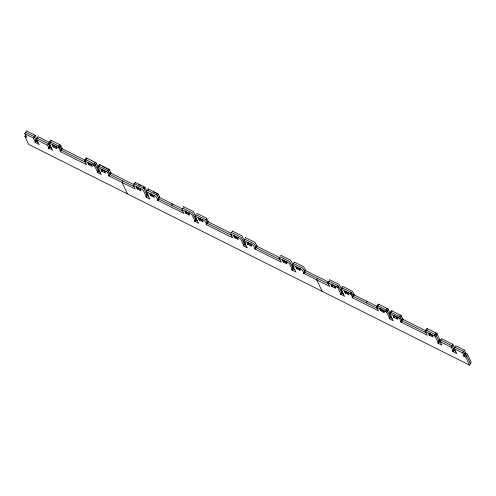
<?xml version="1.0" encoding="UTF-8"?>
<svg xmlns="http://www.w3.org/2000/svg" width="496" height="496" viewBox="0 0 496 496"><rect width="100%" height="100%" fill="white"/><g stroke="black" fill="none" stroke-linecap="round" stroke-linejoin="round"><path stroke-width="0.74" d="M49.774 141.701L59.594 146.413L61.479 149.99L60.989 149.749L61.157 150.108L85.362 162.223M60.152 151.187L60.642 151.429L62.316 148.552L61.826 148.31L60.32 151.547L86.602 164.703L84.469 160.822L93.719 165.28L94.68 166.03L97.731 172.571L99.126 170.171M254.801 248.614L255.285 248.862L256.959 245.985L256.475 245.737L254.969 248.973L281.244 262.13L279.118 258.249L288.368 262.706L289.329 263.463L292.38 269.998L293.768 267.604M390.408 312.195L400.222 316.913L402.107 320.49L401.624 320.249L401.791 320.608L425.99 332.723M425.091 331.415L435.128 336.313L438.359 343.071L440.033 340.194L436.982 333.653L436.114 332.959L426.796 328.426L425.091 331.415L427.23 335.197L400.954 322.047L402.454 318.81L402.944 319.052L401.27 321.929L400.787 321.687M25.742 134.955L24.905 136.394L26.852 137.367L24.8 133.765L26.474 130.888L35.148 135.234L36.902 138.992M35.52 142.495L36.915 140.095L35.532 142.519L33.48 138.111L35.148 135.234M35.216 142.637L36.723 139.401L35.049 142.278L39.11 144.584L36.4 139.574L38.068 136.698L49.346 142.34L47.672 145.216L49.067 148.211L50.462 145.818M48.751 148.329L50.257 145.092L48.583 147.969L52.644 150.282L48.943 143.139L50.722 140.145L60.425 144.981L62.316 148.552M48.943 143.139L49.743 143.263L51.417 140.387M54.039 145.787L53.481 146.742L52.322 145.061L56.215 147.008L56.383 147.368L55.899 147.126L57.059 148.806L53.165 146.859L53.835 145.061M53.165 146.859L54.002 145.421M56.215 147.008L56.773 146.047M49.743 143.263L58.02 147.405L59.687 144.528M60.642 151.429L59.16 148.254L60.834 145.378M60.32 151.547L61.826 148.31M84.463 160.915L86.124 157.957L86.769 158.088L96.032 162.818L98.183 167.078M85.269 161.045L86.943 158.168M89.398 163.482L88.84 164.443L87.687 162.762L91.58 164.709L91.748 165.069L91.258 164.827L92.417 166.507L88.524 164.56L88.914 163.24M88.524 164.56L89.082 163.599M91.58 164.709L92.132 163.748M93.539 165.187L95.213 162.31M94.68 166.03L96.354 163.153M98.915 169.452L97.247 172.329L101.308 174.635L97.6 167.493L99.386 164.498L109.411 169.613L110.974 172.912L109.306 175.789L108.816 175.547L110.49 172.67L110.974 172.912M97.6 167.493L98.406 167.623L100.08 164.746M97.414 172.689L99.082 169.812M102.982 169.663L102.145 171.101L100.986 169.415L104.879 171.368L105.047 171.728L104.557 171.48L105.716 173.166L101.823 171.219L102.213 169.899M101.823 171.219L102.66 169.781M98.406 167.623L106.677 171.759L108.351 168.888M109.306 175.789L107.818 172.608L109.492 169.731M148.062 194.054L146.394 196.931L143.344 190.39L142.383 189.639L133.133 185.175L135.259 189.057L108.984 175.906L110.49 172.67M122.958 181.04L122.121 182.478L127.441 193.88M134.143 184.233L133.963 183.836L135.024 182.299L144.15 186.812L144.999 187.476L146.847 191.437M133.963 183.836L134.763 183.96L135.6 182.528M138.062 187.841L137.504 188.802L136.512 187.476L137.07 186.521M136.512 187.476L136.344 187.116L140.238 189.063L140.405 189.422L139.922 189.181L141.081 190.867L137.187 188.914L137.572 187.6M137.187 188.914L137.745 187.959M134.763 183.96L143.04 188.102L143.877 186.663M148.856 196.583L146.742 195.244L147.231 195.492L144.181 188.951L145.018 187.513M147.287 190.824L147.101 190.414L148.236 188.895L157.97 193.868L159.638 197.272L157.964 200.142L157.48 199.9L159.148 197.024L159.638 197.272M147.101 190.414L147.907 190.538L148.738 189.1M157.964 200.142L156.079 196.571L146.376 191.735L149.315 198.388L149.966 198.995L146.072 197.042L147.579 193.806M146.072 197.042L147.746 194.165M154.262 195.126L153.71 196.081L153.221 195.839L154.38 197.52L150.486 195.573L150.877 194.258M150.486 195.573L151.323 194.134M150.319 195.213L150.803 195.455L151.64 194.017M147.907 190.538L156.178 194.68L157.015 193.242M182.571 210.881L158.484 198.822L158.317 198.462L158.801 198.71L157.319 195.529L158.156 194.091M196.726 218.407L195.052 221.284L192.002 214.743L191.041 213.993L181.79 209.535L183.923 213.416L157.647 200.26L159.148 197.024M171.622 205.4L172.459 203.961L172.788 204.674M186.725 212.201L186.167 213.156L185.175 211.835L185.733 210.874M189.627 212.821L189.069 213.782L188.579 213.54L189.739 215.221L185.845 213.274L186.236 211.953M185.845 213.274L186.682 211.835M196.596 213.33L206.324 217.986L208.295 221.625L206.627 224.502L204.656 220.863L194.928 216.107L198.629 223.349L194.568 221.042L196.242 218.166M194.736 221.402L196.385 218.482M202.926 219.48L202.368 220.441L201.884 220.199L203.038 221.879L199.15 219.933L199.535 218.612M199.15 219.933L199.981 218.494M198.977 219.573L199.466 219.815L200.024 218.854M231.229 235.234L207.142 223.181L206.975 222.822L207.464 223.064L205.976 219.883L206.813 218.445M245.39 242.767L243.716 245.644L240.665 239.103L239.704 238.353L230.454 233.889L232.587 237.77L206.305 224.62L207.812 221.383L208.295 221.625M206.305 224.62L207.812 221.383M235.383 236.555L234.825 237.516L233.839 236.189L234.391 235.234M238.285 237.181L237.727 238.142L237.243 237.894L238.402 239.58L234.509 237.634L234.899 236.313M234.509 237.634L235.346 236.195M255.285 248.862L253.4 245.284L243.697 240.448L246.636 247.101L247.287 247.709L243.393 245.762L244.9 242.525M243.393 245.762L245.024 242.792M251.59 243.84L251.032 244.795L250.542 244.553L251.701 246.239L247.808 244.286L248.198 242.972M247.808 244.286L248.645 242.848M247.64 243.927L248.13 244.175L248.682 243.214M251.044 245.632L251.602 244.677M254.969 248.973L256.475 245.737M279.105 258.348L280.246 256.829L289.676 261.566L293.21 268.559L292.727 268.317L292.894 268.677L294.841 269.65M284.326 260.431L283.489 261.869L282.497 260.549L283.055 259.588M286.948 261.541L286.39 262.496L285.907 262.254L287.06 263.934L283.166 261.987L283.557 260.667M283.166 261.987L284.003 260.549M286.409 263.333L286.967 262.372M294.109 262.452L293.948 261.938L303.651 266.699L305.623 270.339L303.949 273.215L301.977 269.576L292.256 264.821L295.951 272.062L291.89 269.756L293.564 266.879M292.057 270.115L293.669 267.102M300.247 268.193L299.689 269.154L299.206 268.913L300.365 270.593L296.472 268.646L296.862 267.325M296.472 268.646L297.309 267.208M296.304 268.286L296.788 268.528L297.346 267.567M299.708 269.991L300.266 269.03M342.432 291.958L341.037 294.357L337.987 287.816L337.026 287.066L327.775 282.602L329.908 286.483L303.633 273.333L305.133 270.097L305.623 270.339M303.633 273.333L305.133 270.097M317.607 278.473L316.77 279.911L322.084 291.307M327.769 282.701L328.904 281.182L338.334 285.919L341.874 292.919L341.384 292.677L341.558 293.037L343.505 294.01M328.575 282.832L329.412 281.393M332.983 284.791L332.146 286.229L330.993 284.543L334.887 286.496L335.054 286.855L334.564 286.607L335.724 288.294L331.83 286.347L332.221 285.026M331.83 286.347L332.667 284.909M335.067 287.692L335.625 286.731M336.846 286.973L337.683 285.535M337.987 287.816L338.824 286.378M342.221 291.239L340.554 294.116L344.615 296.422L340.907 289.28L341.775 287.73L351.559 292.559L353.443 296.137L352.96 295.889L353.127 296.255L378.02 308.71M340.907 289.28L341.713 289.404L342.55 287.965M340.721 294.475L342.296 291.394M346.01 291.927L345.452 292.888L344.292 291.202L348.186 293.148L348.353 293.514L347.863 293.266L349.023 294.953L345.129 293L345.799 291.202M345.129 293L345.966 291.561M348.186 293.148L348.744 292.194M348.372 294.345L348.93 293.39M341.713 289.404L349.984 293.545L350.821 292.107M342.773 286.812L342.612 286.291L352.718 291.4L354.28 294.698L352.613 297.575L351.125 294.395L351.962 292.956M391.096 316.318L389.701 318.711L386.651 312.176L385.69 311.42L376.439 306.962L378.566 310.843L352.29 297.687L353.797 294.457L354.28 294.698M352.29 297.687L353.797 294.457M366.265 302.827L367.102 301.388M376.433 307.061L378.095 304.104L378.733 304.228L387.996 308.965L390.154 313.224M377.239 307.185L378.907 304.308M381.647 309.144L380.81 310.583L380.308 309.504L380.866 308.549M383.786 310.006L383.228 310.967L384.388 312.654L380.494 310.701L380.885 309.386M380.494 310.701L381.331 309.262M383.73 312.046L384.288 311.091M385.51 311.327L387.184 308.45M386.651 312.176L388.325 309.299M389.379 318.829L390.885 315.592L389.211 318.469L393.272 320.776L389.571 313.633L391.356 310.645L401.059 315.475L402.944 319.052M389.571 313.633L390.377 313.763L392.045 310.887M393.793 317.359L394.463 315.561L393.793 317.359L397.687 319.306L396.527 317.626L397.017 317.868L396.85 317.508L392.956 315.561L394.109 317.242L394.667 316.287M396.85 317.508L397.401 316.547M397.029 318.705L397.587 317.744M390.377 313.763L398.648 317.905L400.322 315.028M401.27 321.929L399.788 318.748L401.462 315.878M400.954 322.047L402.454 318.81M425.897 331.545L427.571 328.668M430.311 333.504L429.474 334.943L428.966 333.864L429.524 332.903M428.966 333.864L428.315 333.256L432.208 335.209L432.376 335.569L431.886 335.327L433.045 337.007L429.152 335.06L429.542 333.74M429.152 335.06L429.989 333.622M434.167 335.687L435.841 332.81M435.314 336.53L436.982 333.653M454.59 348.08L452.829 344.298L441.552 338.656L439.884 341.533L441.936 345.135L438.042 343.189L439.549 339.952L440.033 340.194M438.042 343.189L439.549 339.952M454.603 349.19L453.214 351.583L451.155 347.175L452.829 344.298M452.891 351.701L454.398 348.465L452.724 351.342L456.785 353.648L454.076 348.638L455.75 345.762L464.423 350.102L465.825 353.102L464.151 355.979L463.667 355.737L465.335 352.861L465.825 353.102M464.151 355.979L462.749 352.978L464.423 350.102M465.502 353.22L467.449 354.194L471.2 362.235L469.526 365.112L465.781 357.07L463.834 356.097L465.335 352.861M465.781 357.07L467.449 354.194M102.66 166.538L106.553 168.491M138.669 184.568L141.261 185.864M153.264 191.871L155.211 192.845M61.994 148.67L84.816 160.09M110.658 173.03L133.474 184.45M159.315 197.383L182.311 208.897M207.979 221.743L230.975 233.25M256.643 246.097L279.632 257.61M305.3 270.456L328.296 281.964M353.964 294.816L377.475 306.584M402.628 319.17L426.138 330.937M380.308 309.504L379.651 308.903L383.712 311.209L383.228 310.967M25.637 132.327L34.317 136.673L36.369 141.081L35.886 140.839L36.053 141.199L38 142.172M37.231 138.136L48.509 143.778L49.904 146.779L49.42 146.531L49.588 146.89L51.534 147.864M134.025 186.583L109.821 174.468L109.653 174.108L110.137 174.35L108.252 170.773L98.437 166.055M279.893 259.594L255.806 247.535L255.638 247.175L256.122 247.423L254.15 243.784L244.454 239.016L244.801 239.946M328.668 284.01L304.463 271.895L304.296 271.535L304.786 271.777L302.814 268.138L293.117 263.37L293.465 264.3M440.721 340.095L451.992 345.737L454.045 350.145L453.561 349.903L453.728 350.263L455.675 351.236M454.913 347.2L463.586 351.54L464.988 354.541L464.498 354.299L464.671 354.659L466.618 355.632L470.363 363.673M52.998 146.5L53.481 146.742M88.356 164.201L88.84 164.443M101.655 170.86L102.145 171.101M137.02 188.554L137.504 188.802M185.678 212.914L186.167 213.156M234.341 237.268L234.825 237.516M282.999 261.628L283.489 261.869M331.663 285.987L332.146 286.229M344.962 292.64L345.452 292.888M380.327 310.341L380.81 310.583M393.626 317L394.109 317.242M428.984 334.701L429.474 334.943M439.716 340.312L441.012 340.963M206.138 224.26L206.627 224.502M303.459 272.974L303.949 273.215M352.123 297.327L352.613 297.575M24.8 133.765L33.48 138.111M36.4 139.574L47.672 145.216M439.884 341.533L451.155 347.175M454.076 348.638L462.749 352.978M100.192 172.224L98.251 171.25L98.078 170.891L98.568 171.132L95.269 164.319L85.3 159.476M197.272 220.813L195.573 219.964L195.405 219.604L195.889 219.846L192.591 213.032L182.689 208.078L182.807 208.593M246.177 245.297L244.23 244.323L244.063 243.964L244.553 244.206L241.254 237.392L231.353 232.432L231.471 232.946M392.162 318.364L390.216 317.39L390.048 317.031L390.538 317.273L387.233 310.459L377.27 305.623M440.826 342.724L438.879 341.75L438.712 341.391L439.196 341.632L435.897 334.819L425.928 329.976M48.583 147.969L49.067 148.211M97.247 172.329L97.731 172.571M145.905 196.683L146.394 196.931M194.568 221.042L195.052 221.284M243.226 245.396L243.716 245.644M291.89 269.756L292.38 269.998M340.554 294.116L341.037 294.357M389.211 318.469L389.701 318.711M437.875 342.829L438.359 343.071M35.049 142.278L35.532 142.519M452.724 351.342L453.214 351.583M469.526 365.112L28.656 144.435L24.905 136.394M398.648 317.905L399.788 318.748M349.984 293.545L351.125 294.395M156.178 194.68L157.319 195.529M143.04 188.102L144.181 188.951M106.677 171.759L107.818 172.608M58.02 147.405L59.16 148.254M205.976 219.883L195.79 214.656L195.951 215.177M463.667 355.737L463.834 356.097M341.744 287.841L341.936 288.25M341.564 289.025L339.258 284.543L329.474 279.713L329.629 280.221M299.689 269.154L295.628 266.848L296.788 268.528M292.907 264.672L290.594 260.189L280.81 255.359L280.965 255.868M286.39 262.496L282.329 260.189L282.497 260.549M256.959 245.985L254.987 242.346L245.291 237.578L245.446 238.099M251.032 244.795L246.971 242.488L248.13 244.175M244.243 240.312L241.936 235.829L232.153 231L232.395 231.706M237.727 238.142L233.672 235.829L233.839 236.189M202.368 220.441L198.307 218.128L199.466 219.815M195.585 215.958L193.273 211.47L183.464 206.658L183.737 207.353M189.069 213.782L185.008 211.476L185.175 211.835M157.48 199.9L157.647 200.26M153.71 196.081L149.649 193.775L150.803 195.455M108.816 175.547L108.984 175.906"/></g></svg>
